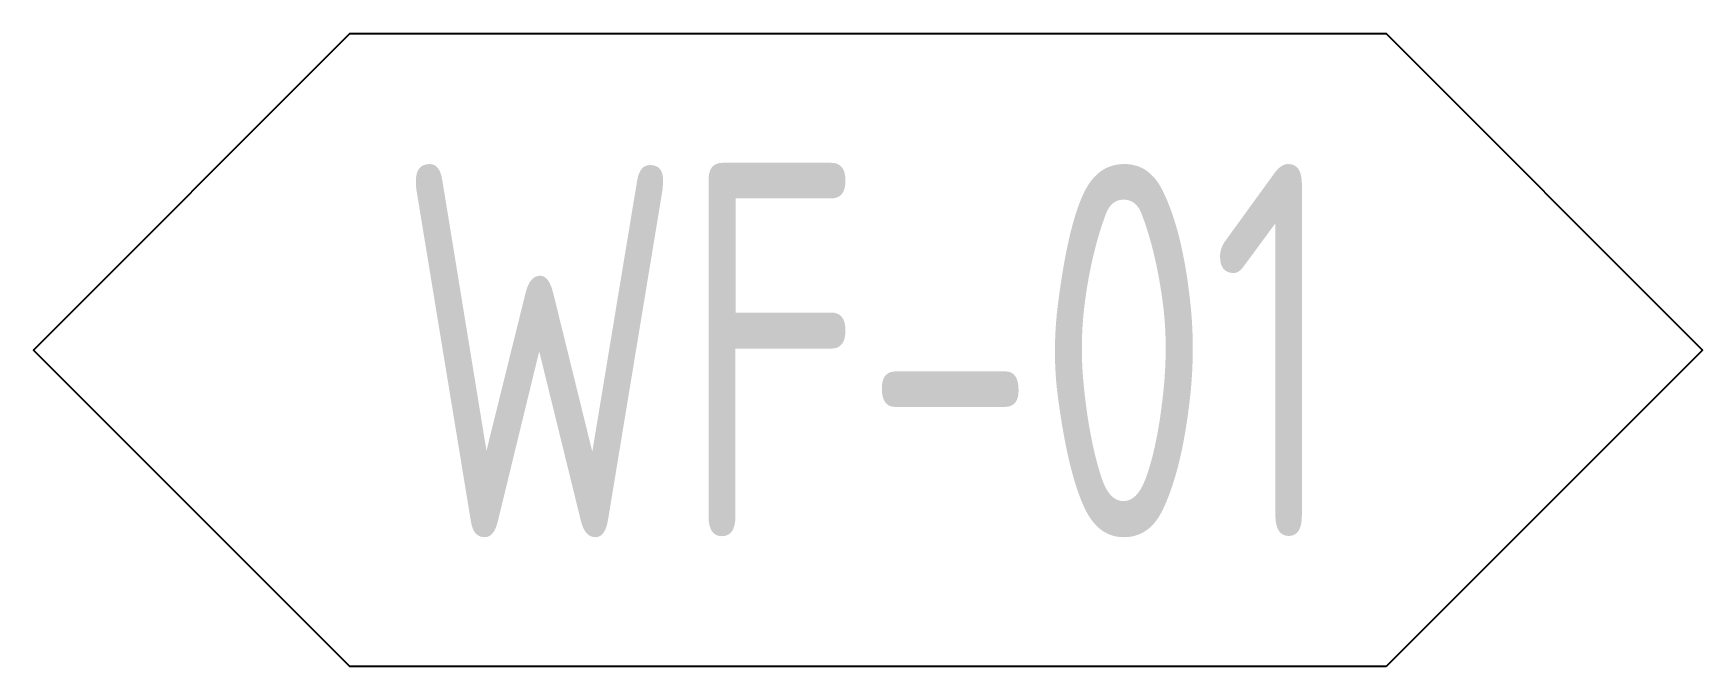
# Model space of a CAD drawing. Header units: inches. Extents: x -0.227 to 0.227, y -0.086 to 0.086.
import ezdxf
from ezdxf.enums import TextEntityAlignment as Align

# ---------------------------------------------------------------- set-up
doc = ezdxf.new("R2010")
doc.units = ezdxf.units.IN
doc.header["$MEASUREMENT"] = 0
doc.layers.add('0 @ 1', color=7, linetype='Continuous')
doc.layers.add('A-Flor-Iden', color=3, linetype='Continuous')
doc.styles.add('HandAttr', font='archquik.shx', dxfattribs={"width": 0.8})

# ---------------------------------------------------------------- blocks, each defined once
blk = doc.blocks.new('Floor Finish Tag')
at = {"layer": 'A-Flor-Iden', "color": 0, "linetype": 'ByBlock'}
blk.add_lwpolyline([(0.14063, -0.08594), (-0.14062, -0.08594), (-0.22656, 0), (-0.14062, 0.08594), (0.14063, 0.08594), (0.22656, 0)], close=True, dxfattribs=at)
at = {"color": 0, "linetype": 'ByBlock', "style": 'HandAttr', "width": 0.8}
blk.add_attdef('FIN_TAG', text='', height=0.10128, dxfattribs=at).set_placement((0, 0), align=Align.MIDDLE)

msp = doc.modelspace()

# ---------------------------------------------------------------- block references
at = {"layer": '0 @ 1'}
msp.add_blockref('Floor Finish Tag', (0, 0), dxfattribs=at).add_auto_attribs({'FIN_TAG': 'WF-01'})

doc.saveas('drawing.dxf')
